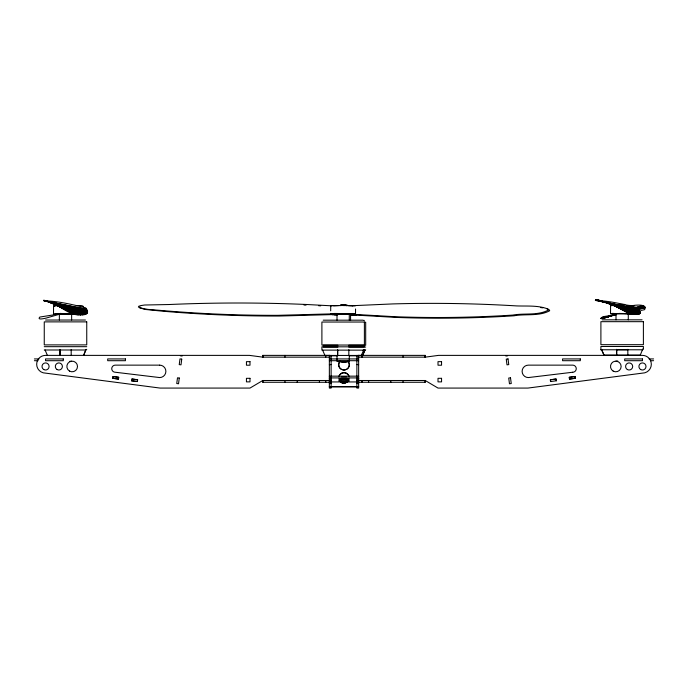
<?xml version="1.0" encoding="UTF-8"?>
<svg xmlns="http://www.w3.org/2000/svg" width="688" height="688" viewBox="0 0 688 688"><rect width="100%" height="100%" fill="white"/><g stroke="black" fill="none" stroke-linecap="round" stroke-linejoin="round"><path stroke-width="1.03" d="M337.688 350.115L337.636 355.447L337.636 349.702M616.689 349.762L616.646 355.085L616.646 349.341M58.016 314.33L53.509 314.106L53.561 305.936L57.259 305.73M330.696 310.83L330.73 305.73L341.05 305.575M345.316 314.253L355.515 314.089L355.55 308.981M615.278 313.917L610.523 313.702L610.574 305.524L613.98 305.317M118.482 379.071L118.723 377.291L112.995 376.542L112.763 378.305L118.482 379.071L112.763 378.305L112.995 376.56L118.714 377.299M131.683 380.791L131.924 379.011L137.643 379.759L137.411 381.539L131.683 380.791L137.411 381.539M139.681 307.76L139.999 306.977M83.635 355.292L86.026 349.435L86.748 349.435M83.721 355.292L85.948 349.435M362.576 355.662L364.881 350.364M365.689 349.805L364.881 349.805L362.653 355.662L360.976 355.662M640.287 355.085L642.669 349.229L643.392 349.229L643.392 346.477L600.899 346.477L600.899 349.762L642.669 349.788L642.592 349.229M60.045 349.968L60.002 355.292L60.002 349.547M330.077 380.498L262.773 380.498L249.993 388.075L160.063 388.075L45.546 373.128A8.875 8.875 0 0 1 36.971 361.957L37.857 359.815A8.875 8.875 0 0 1 45.546 355.378L249.46 355.378L262.773 357.149L330.077 357.149M60.862 313.281L59.013 314.356L46.423 318.011A507.796 15.179 -23.7 0 1 39.861 317.048L53.182 314.932M605.552 302.118A607.229 13.493 24.3 0 0 604.021 301.645L637.63 314.399L603.944 301.791L638.868 314.149L600.177 300.57L639.711 313.719L598.672 300.226L640.167 313.109L597.451 300.011L640.227 312.318L596.513 299.925L639.9 311.346L595.86 299.968L639.178 310.193L595.49 300.14L638.068 308.869L595.412 300.432C609.164 300.759 623.096 304.251 636.563 307.373L638.068 308.869A508.578 25.559 24.6 0 1 636.004 314.468L628.832 313.582L611.89 304.216L631.61 314.063L609.938 303.683L634.001 314.356L606.377 302.376L608.992 303.236M616.302 313.952L605.621 317.624A507.796 8.299 -23.8 0 1 602.963 316.686L615.975 314.726M603.909 318.114L616.095 314.124M635.385 307.811L642.497 305.481L636.512 307.424M615.562 314.227L602.593 318.432L615.906 314.347M636.391 308.061L643.564 305.868L636.409 308.035M615.975 314.235L601.665 318.578L615.889 314.511L601.26 317.968M637.226 308.405L644.338 306.375L637.14 308.405M616.568 314.201L601.14 318.544L616.379 314.519M615.27 314.648L601.002 318.346L616.362 314.657M637.871 309.488L645.034 307.768L638.782 309.222M610.523 313.702L619.639 313.496M640.795 310.494L644.587 309.66A608.158 34.237 -23.7 0 0 635.411 305.231L630.182 305.876M53.509 314.106L62.961 313.917M63.081 313.831L67.183 313.84M74.502 314.33L74.992 314.261L73.779 314.115M357.829 357.149L425.227 357.149L438.54 355.378L642.454 355.378A8.875 8.875 0 0 1 650.143 359.815L651.029 361.957A8.875 8.875 0 0 1 642.454 373.128L527.937 388.075L438.007 388.075L425.227 380.498L357.829 380.498M505.852 356.04L507.606 355.816M550.589 381.539L556.317 380.791L556.085 379.011L550.357 379.759L550.589 381.539L550.357 379.759L556.085 379.011L556.308 380.791M333.173 313.848L332.923 313.977M334.445 314.554L334.196 314.683M353.021 314.132L353.503 314.072M632.324 305.825L633.88 305.678L628.049 305.36M613.713 313.582L612.741 313.78M630.638 313.96L631.687 313.9M56.872 313.995L55.642 314.192M73.444 314.382L74.571 314.33M352.308 305.704L392.71 303.924A607.229 261.758 2 0 1 516.602 305.911C526.991 306.298 537.964 305.18 547.846 308.972L548.413 310.047C537.818 315.852 524.299 312.954 512.723 315.095A508.578 219.799 -2.6 0 1 394.749 316.704L351.74 314.227M335.116 313.78L278.09 315.328A507.796 194.403 4.1 0 1 160.321 310.391L147.817 309.385L139.905 307.88M334.454 314.201L337.361 314.115M336.389 314.485L279.362 316.033A507.796 194.403 4.1 0 1 161.594 311.088L144.385 309.368L138.408 307.063L138.727 306.28L140.825 305.584L144.583 305.016L169.11 304.526A608.158 234.204 -0.4 0 1 306.9 304.509L331.891 305.833M351.86 314.184L353.271 314.003M613.644 313.582L617.282 313.513M629.09 313.659L631.61 313.418M629.09 314.003L632.272 313.995M56.812 313.995L60.57 313.926M71.819 314.425L73.504 314.382M334.334 313.453L353.503 313.728L345.316 313.909M334.265 313.797L338.324 313.737M337.361 314.459L331.951 314.597L336.664 314.812M350.106 314.227L351.929 314.184M351.379 314.579L354.776 314.425L350.003 314.167M628.015 314.089L630.423 314.055M71.827 314.081L68.155 314.115M71.87 314.433L67.372 314.468M338.634 305.575L333.534 305.807M336.002 314.416L337.782 314.399M350.957 314.992L352.738 314.966M67.785 314.519L76.807 314.27L75.448 314.106M340.878 313.737L330.679 313.9L336.38 314.201M620.266 304.423L624.807 304.423M340.483 304.775L345.806 304.775M341.773 304.99L347.096 304.99M348.773 314.485L350.57 314.485L350.57 320.402M602.215 319.825L642.085 319.825M45.571 320.032L85.441 320.032M323.205 320.178L363.075 320.178M363.694 320.402L364.373 320.402M364.958 322.251L365.689 322.251L365.689 345.256L348.773 345.256M323.188 345.256L337.911 345.256M44.256 346.675L86.748 346.675M364.391 346.829L321.898 346.829L321.898 350.115L363.668 350.149L361.277 355.447L324.925 355.447L322.62 350.149M323.188 347.044L337.911 347.044M348.773 347.044L365.689 347.044M363.591 349.581L364.391 349.581M600.899 349.762L601.699 349.762L604.012 355.085M616.646 349.762L627.834 349.762M44.256 349.994L86.026 349.994M362.843 350.364L364.958 350.364M640.365 355.085L603.935 355.085L601.622 349.788M330.077 355.378L262.773 355.378L262.773 357.149M357.829 355.378L425.227 355.378L425.227 357.149M329.354 355.816L337.567 355.816M349.366 355.816L358.646 355.816M34.4 358.93L38.941 358.93M329.354 358.93L358.646 358.93M649.059 358.93L653.6 358.93M34.4 360.701L38.081 360.701M329.354 360.701L358.646 360.701M650.659 360.701L653.6 360.701M616.009 361.071L617.807 361.071M69.841 361.269L71.638 361.269M339.124 361.639L348.773 361.639M340.483 361.854L345.806 361.854M341.773 362.069L347.096 362.069M329.354 364.614L331.126 364.614M356.874 364.614L358.646 364.614M329.354 376.155L358.646 376.155M329.354 376.56L331.126 376.542M356.874 376.56L358.646 376.542M329.354 377.918L358.646 377.918M329.354 379.071L331.126 379.054M356.874 379.054L358.646 379.054M329.354 380.791L331.126 380.791M356.874 380.791L358.646 380.791M329.354 381.539L331.126 381.539M356.874 381.539L358.646 381.539M329.354 381.943L358.646 381.943M330.077 382.27L262.773 382.27L262.773 380.498M340.749 382.27L347.156 382.27M357.829 382.27L425.227 382.27L425.227 380.498M329.354 383.534L331.126 383.534M356.874 383.534L358.646 383.534M329.354 386.622L358.646 386.622M329.354 386.854L358.646 386.854M619.148 313.444L632.263 313.676M62.531 313.857L65.558 313.874M340.5 305.506L343.733 305.524M340.448 313.685L343.682 313.694M343.613 305.584L346.933 305.558M343.587 313.745L346.881 313.728M65.498 313.926L71.328 313.96M346.141 305.61L355.292 305.833M624.695 313.53L630.69 313.694M346.262 313.771L352.29 313.848M339.932 313.866L333.843 313.702M337.421 314.167L339.932 314.21M349.126 314.45L351.086 314.485M68.009 313.952L70.374 313.995M62.307 314.081L55.401 313.771L72.3 313.702M62.307 314.425L56.64 314.356M348.463 305.653L352.763 305.833M344.292 313.608L344.74 313.616M348.721 313.814L350.863 313.874M335.331 314.115L337.473 314.167M349.994 314.519L356.788 314.786L351.43 314.923L354.544 314.708M335.176 314.837L337.653 314.906M626.837 305.412L631.455 305.661L626.828 305.756M613.937 313.943L616.353 314.012M70.331 313.995L72.894 314.003M615.278 313.573L612.415 313.367M350.803 313.874L355.515 314.089M352.075 314.571L354.63 314.708M335.391 314.115L332.837 313.977M335.116 314.399L336.664 314.468M318.613 305.721L320.703 305.825M353.013 314.932L396.021 317.409A508.578 219.799 -2.6 0 0 513.988 315.792C525.572 313.659 539.091 316.557 549.686 310.744L549.119 309.677L546.762 308.68M612.139 305.696L610.574 305.524M630.629 313.694L631.679 313.762M612.673 313.78L613.722 313.857M352.351 313.934L353.357 314.003M334.11 314.683L335.116 314.751M54.92 306.1L53.561 305.936M55.573 314.192L56.536 314.261M540.665 307.57L542.789 307.837M180.394 355.816L182.148 356.04M131.924 379.011L137.643 379.759M44.144 300.88A607.229 5.306 24.4 0 1 50.972 302.789C61.318 306.014 69.273 315.826 80.72 314.906A508.578 32.474 24.6 0 0 86.688 309.342L85.682 307.846C72.128 304.457 58.067 301.034 44.127 300.871L86.697 309.342L43.748 300.57L87.316 310.658L43.654 300.389L87.548 311.81L43.851 300.346L87.393 312.773L44.333 300.432L86.834 313.565L45.098 300.647L85.888 314.175M612.681 304.5L615.055 305.326M46.148 300.991L84.555 314.597M47.481 301.464L82.835 314.846M604.03 301.645L636.004 314.468L606.377 302.376M49.089 302.066L80.72 314.906L50.981 302.797L78.226 314.786L53.157 303.649L75.362 314.493L55.608 304.629L58.334 305.739M627 312.481L628.832 313.582M70.271 312.902L72.111 314.012M47.369 355.292L45.055 349.968M628.282 319.825L628.282 313.909L616.009 313.909L616.009 319.825M627.834 349.341L627.834 355.085M425.107 355.378L425.107 357.149M425.107 380.498L425.107 382.27M403.03 355.378L403.03 357.149M403.03 380.498L403.03 382.27M390.818 380.498L390.818 382.27M368.622 380.498L368.622 382.27M363.668 349.581L363.591 350.149M362.198 355.378L362.198 357.149M362.198 380.498L362.198 382.27M362.103 355.378L362.103 357.149M362.103 380.498L362.103 382.27M358.646 355.378L358.646 388.075L356.874 388.075L356.874 355.378M349.28 320.178L349.28 314.27L337.008 314.27L337.008 320.178M349.28 355.447L349.28 361.424L337.008 361.424L337.008 355.447M348.833 349.702L348.833 355.447M331.126 355.378L331.126 388.075L329.354 388.075L329.354 355.378M325.802 355.378L325.802 357.149M325.802 380.498L325.802 382.27M319.413 380.498L319.413 382.27M297.216 380.498L297.216 382.27M284.97 355.378L284.97 357.149M284.97 380.498L284.97 382.27M262.893 355.378L262.893 357.149M262.893 380.498L262.893 382.27M71.638 320.032L71.638 314.115L59.366 314.115L59.366 320.032M71.191 349.547L71.191 355.292M77.211 305.653A608.158 26.006 -23.8 0 1 83.429 307.416M595.43 300.45A607.229 13.493 24.3 0 1 601.966 301.043M303.976 305.033A608.158 234.204 -0.4 0 1 306.074 305.119M341.325 376.697A5.323 0.688 0 0 1 346.675 376.689M347.793 381.522A5.323 5.28 0 0 1 340.259 381.582M338.849 376.491A5.323 5.28 0 0 1 349.151 376.491M345.419 383.139A5.323 5.28 0 0 1 341.368 382.648M338.849 376.723A5.323 5.28 0 0 1 349.151 376.723M347.758 361.097A5.323 5.28 0 0 1 346.657 369.422M345.367 369.955A5.323 5.28 0 0 1 342.641 369.955M341.351 369.43A5.323 5.28 0 0 1 340.242 361.105M347.758 360.873A5.323 5.28 0 0 1 347.767 368.347A5.323 5.28 0 0 1 340.233 368.347A5.323 5.28 0 0 1 340.242 360.873M179.276 378.047L178.536 383.775L176.747 383.534L177.504 377.815L179.276 378.047M181.744 359.127L181.004 364.846L179.233 364.614L179.989 358.895L181.744 359.127M644.828 307.003L637.716 308.886L644.828 307.003M508.011 358.895L506.256 359.127L506.996 364.846L508.767 364.614L508.011 358.895M510.496 377.815L508.724 378.047L509.464 383.775L511.253 383.534L510.496 377.815M575.005 376.542L569.277 377.291L569.509 379.054L575.237 378.323L575.005 376.56L569.286 377.299L569.518 379.071L575.237 378.305L575.005 376.542M572.708 372.242L528.324 377.566A6.218 6.218 0 0 1 522.115 371.357A6.218 6.218 0 0 1 528.324 365.139L572.708 365.139A3.552 3.552 0 0 1 576.26 368.691A3.552 3.552 0 0 1 572.708 372.242M643.392 321.674L600.899 321.674L600.899 344.679L643.392 344.679L643.392 321.674M86.748 321.881L44.256 321.881L44.256 344.886L86.748 344.886L86.748 321.881M364.391 322.036L321.898 322.036L321.898 345.041L364.391 345.041L364.391 322.036M63.305 358.93L45.546 358.93L45.546 360.701L63.305 360.701L63.305 358.93M125.44 358.93L107.689 358.93L107.689 360.701L125.44 360.701L125.44 358.93M580.311 358.93L562.56 358.93L562.56 360.701L580.311 360.701L580.311 358.93M642.454 358.93L624.695 358.93L624.695 360.701L642.454 360.701L642.454 358.93M249.993 361.656L246.442 361.656L246.442 365.208L249.993 365.208L249.993 361.656M441.558 361.656L438.007 361.656L438.007 365.208L441.558 365.208L441.558 361.656M159.676 365.139L115.292 365.139A3.552 3.552 0 0 0 111.74 368.691A3.552 3.552 0 0 0 115.292 372.242L159.676 377.566A6.218 6.218 0 0 0 165.885 371.357A6.218 6.218 0 0 0 159.676 365.139M331.126 378.305L329.354 378.305L331.126 378.323M358.646 378.305L356.874 378.305L358.646 378.323M249.993 378.314L246.442 378.314L246.442 381.866L249.993 381.866L249.993 378.314M441.558 378.314L438.007 378.314L438.007 381.866L441.558 381.866L441.558 378.314M43.774 369.542A3.552 3.552 0 0 0 49.097 366.472A3.552 3.552 0 0 0 43.774 363.393A3.552 3.552 0 0 0 43.774 369.542M69.514 371.081A5.323 5.323 0 0 0 77.503 366.472A5.323 5.323 0 0 0 69.514 361.862A5.323 5.323 0 0 0 69.514 371.081M57.087 369.542A3.552 3.552 0 0 0 62.41 366.472A3.552 3.552 0 0 0 57.087 363.393A3.552 3.552 0 0 0 57.087 369.542M340.259 381.281A5.323 0.697 0 0 0 349.151 380.963A5.323 0.697 0 0 0 342.581 380.12A5.323 0.697 0 0 0 340.259 381.281M341.325 379.656A5.323 0.697 0 0 0 349.323 379.054A5.323 0.697 0 0 0 341.343 378.452A5.323 0.697 0 0 0 341.325 379.656M640.674 369.542A3.552 3.552 0 0 0 646.006 366.472A3.552 3.552 0 0 0 640.674 363.393A3.552 3.552 0 0 0 640.674 369.542M613.154 371.081A5.323 5.323 0 0 0 621.144 366.472A5.323 5.323 0 0 0 613.154 361.862A5.323 5.323 0 0 0 613.154 371.081M627.361 369.542A3.552 3.552 0 0 0 632.685 366.472A3.552 3.552 0 0 0 627.361 363.393A3.552 3.552 0 0 0 627.361 369.542"/></g></svg>
